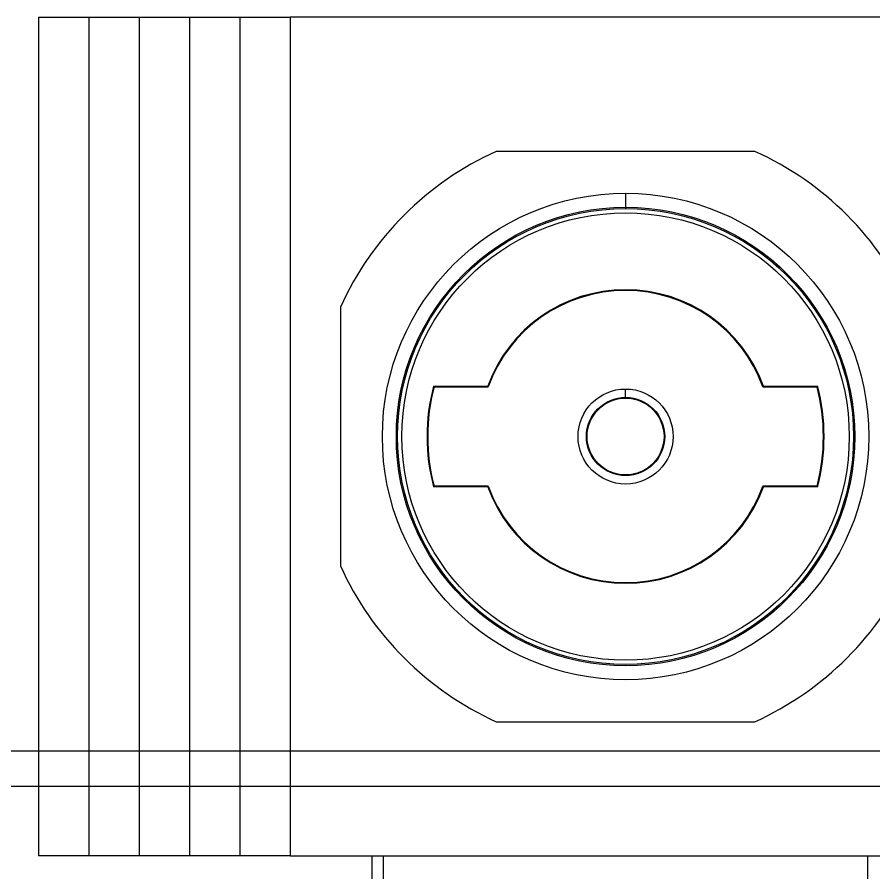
# Model space of a CAD drawing. Header units: millimetres. Extents: x 0 to 3797, y 0 to 1394.
# Drawn here: x 1261.18 to 1291.82, y 1116.67 to 1147.27 of the extents above; entities that cross this region are included whole.
import ezdxf

# ---------------------------------------------------------------- set-up
doc = ezdxf.new("R2010")
doc.units = ezdxf.units.MM
doc.linetypes.add('HIDDEN', pattern=[9.525, 6.35, -3.175])

msp = doc.modelspace()

# ---------------------------------------------------------------- linework, layer by layer
at = {"color": 7}
for p, q in [((1261.94, 1147.275), (1261.94, 1117.275)), ((1261.94, 1147.275), (1263.741, 1147.275)), ((1263.741, 1147.275), (1263.741, 1117.275)), ((1263.741, 1147.275), (1265.541, 1147.275)), ((1265.541, 1147.275), (1265.541, 1117.275)), ((1265.541, 1147.275), (1267.341, 1147.275)), ((1267.341, 1147.275), (1267.341, 1117.275)), ((1267.341, 1147.275), (1269.142, 1147.275)), ((1269.142, 1147.275), (1269.142, 1117.275)), ((1269.142, 1147.275), (1270.94, 1147.275)), ((1270.94, 1147.275), (1270.94, 1117.275)), ((1294.94, 1147.275), (1270.94, 1147.275)), ((1282.94, 1140.973), (1282.94, 1140.473)), ((1282.94, 1140.473), (1282.94, 1140.427)), ((1282.94, 1137.499), (1282.94, 1137.525)), ((1276.072, 1134.075), (1278.008, 1134.075)), ((1276.092, 1134.049), (1276.072, 1134.075)), ((1276.092, 1134.049), (1278.026, 1134.049)), ((1278.008, 1134.075), (1278.026, 1134.049)), ((1282.94, 1133.674), (1282.94, 1133.974)), ((1287.854, 1134.049), (1287.872, 1134.075)), ((1287.854, 1134.049), (1289.789, 1134.049)), ((1287.872, 1134.075), (1289.808, 1134.075)), ((1289.789, 1134.049), (1289.808, 1134.075)), ((1282.94, 1133.674), (1282.94, 1133.649)), ((1276.092, 1130.5), (1276.072, 1130.475)), ((1278.008, 1130.475), (1276.072, 1130.475)), ((1278.026, 1130.5), (1276.092, 1130.5)), ((1278.026, 1130.5), (1278.008, 1130.475)), ((1287.854, 1130.5), (1287.872, 1130.475)), ((1289.789, 1130.5), (1287.854, 1130.5)), ((1289.808, 1130.475), (1287.872, 1130.475)), ((1289.789, 1130.5), (1289.808, 1130.475)), ((1263.741, 1117.275), (1261.94, 1117.275)), ((1265.541, 1117.275), (1263.741, 1117.275)), ((1267.341, 1117.275), (1265.541, 1117.275)), ((1269.142, 1117.275), (1267.341, 1117.275)), ((1270.94, 1117.275), (1269.142, 1117.275)), ((1270.94, 1117.275), (1294.94, 1117.275))]:
    msp.add_line(p, q, dxfattribs=at)
for p, q in [((1287.566, 1142.475), (1278.314, 1142.475)), ((1272.74, 1136.901), (1272.74, 1127.649)), ((1278.314, 1122.075), (1287.566, 1122.075)), ((1476.69, 1121.025), (1089.19, 1121.025)), ((1087.94, 1119.775), (1477.94, 1119.775))]:
    msp.add_line(p, q)
at = {"color": 9, "linetype": 'HIDDEN'}
for p, q in [((1273.879, 1115.61), (1273.879, 1117.275)), ((1274.279, 1115.61), (1274.279, 1117.275)), ((1291.602, 1115.61), (1291.602, 1117.275))]:
    msp.add_line(p, q, dxfattribs=at)
at = {"color": 7}
for radius in [8.698, 8.198, 8.153, 8, 1.699, 1.399, 1.375]:
    msp.add_circle((1282.94, 1132.275), radius, dxfattribs=at)
for start, end in [(114.3958, 155.6042), (24.3958, 65.6042), (204.3958, 245.6042), (294.3958, 335.6042)]:
    msp.add_arc((1282.94, 1132.275), 11.2, start, end)
for radius, start, end in [(5.25, 90, 159.949), (5.225, 90, 160.1416), (5.25, 20.051, 90), (5.225, 19.8584, 90), (7.1, 165.314, 194.686), (7.075, 165.471, 194.529), (7.075, 345.471, 14.529), (7.1, 345.314, 14.686), (5.25, 200.051, 339.949), (5.225, 199.8584, 340.1416)]:
    msp.add_arc((1282.94, 1132.275), radius, start, end, dxfattribs=at)

doc.saveas('drawing.dxf')
